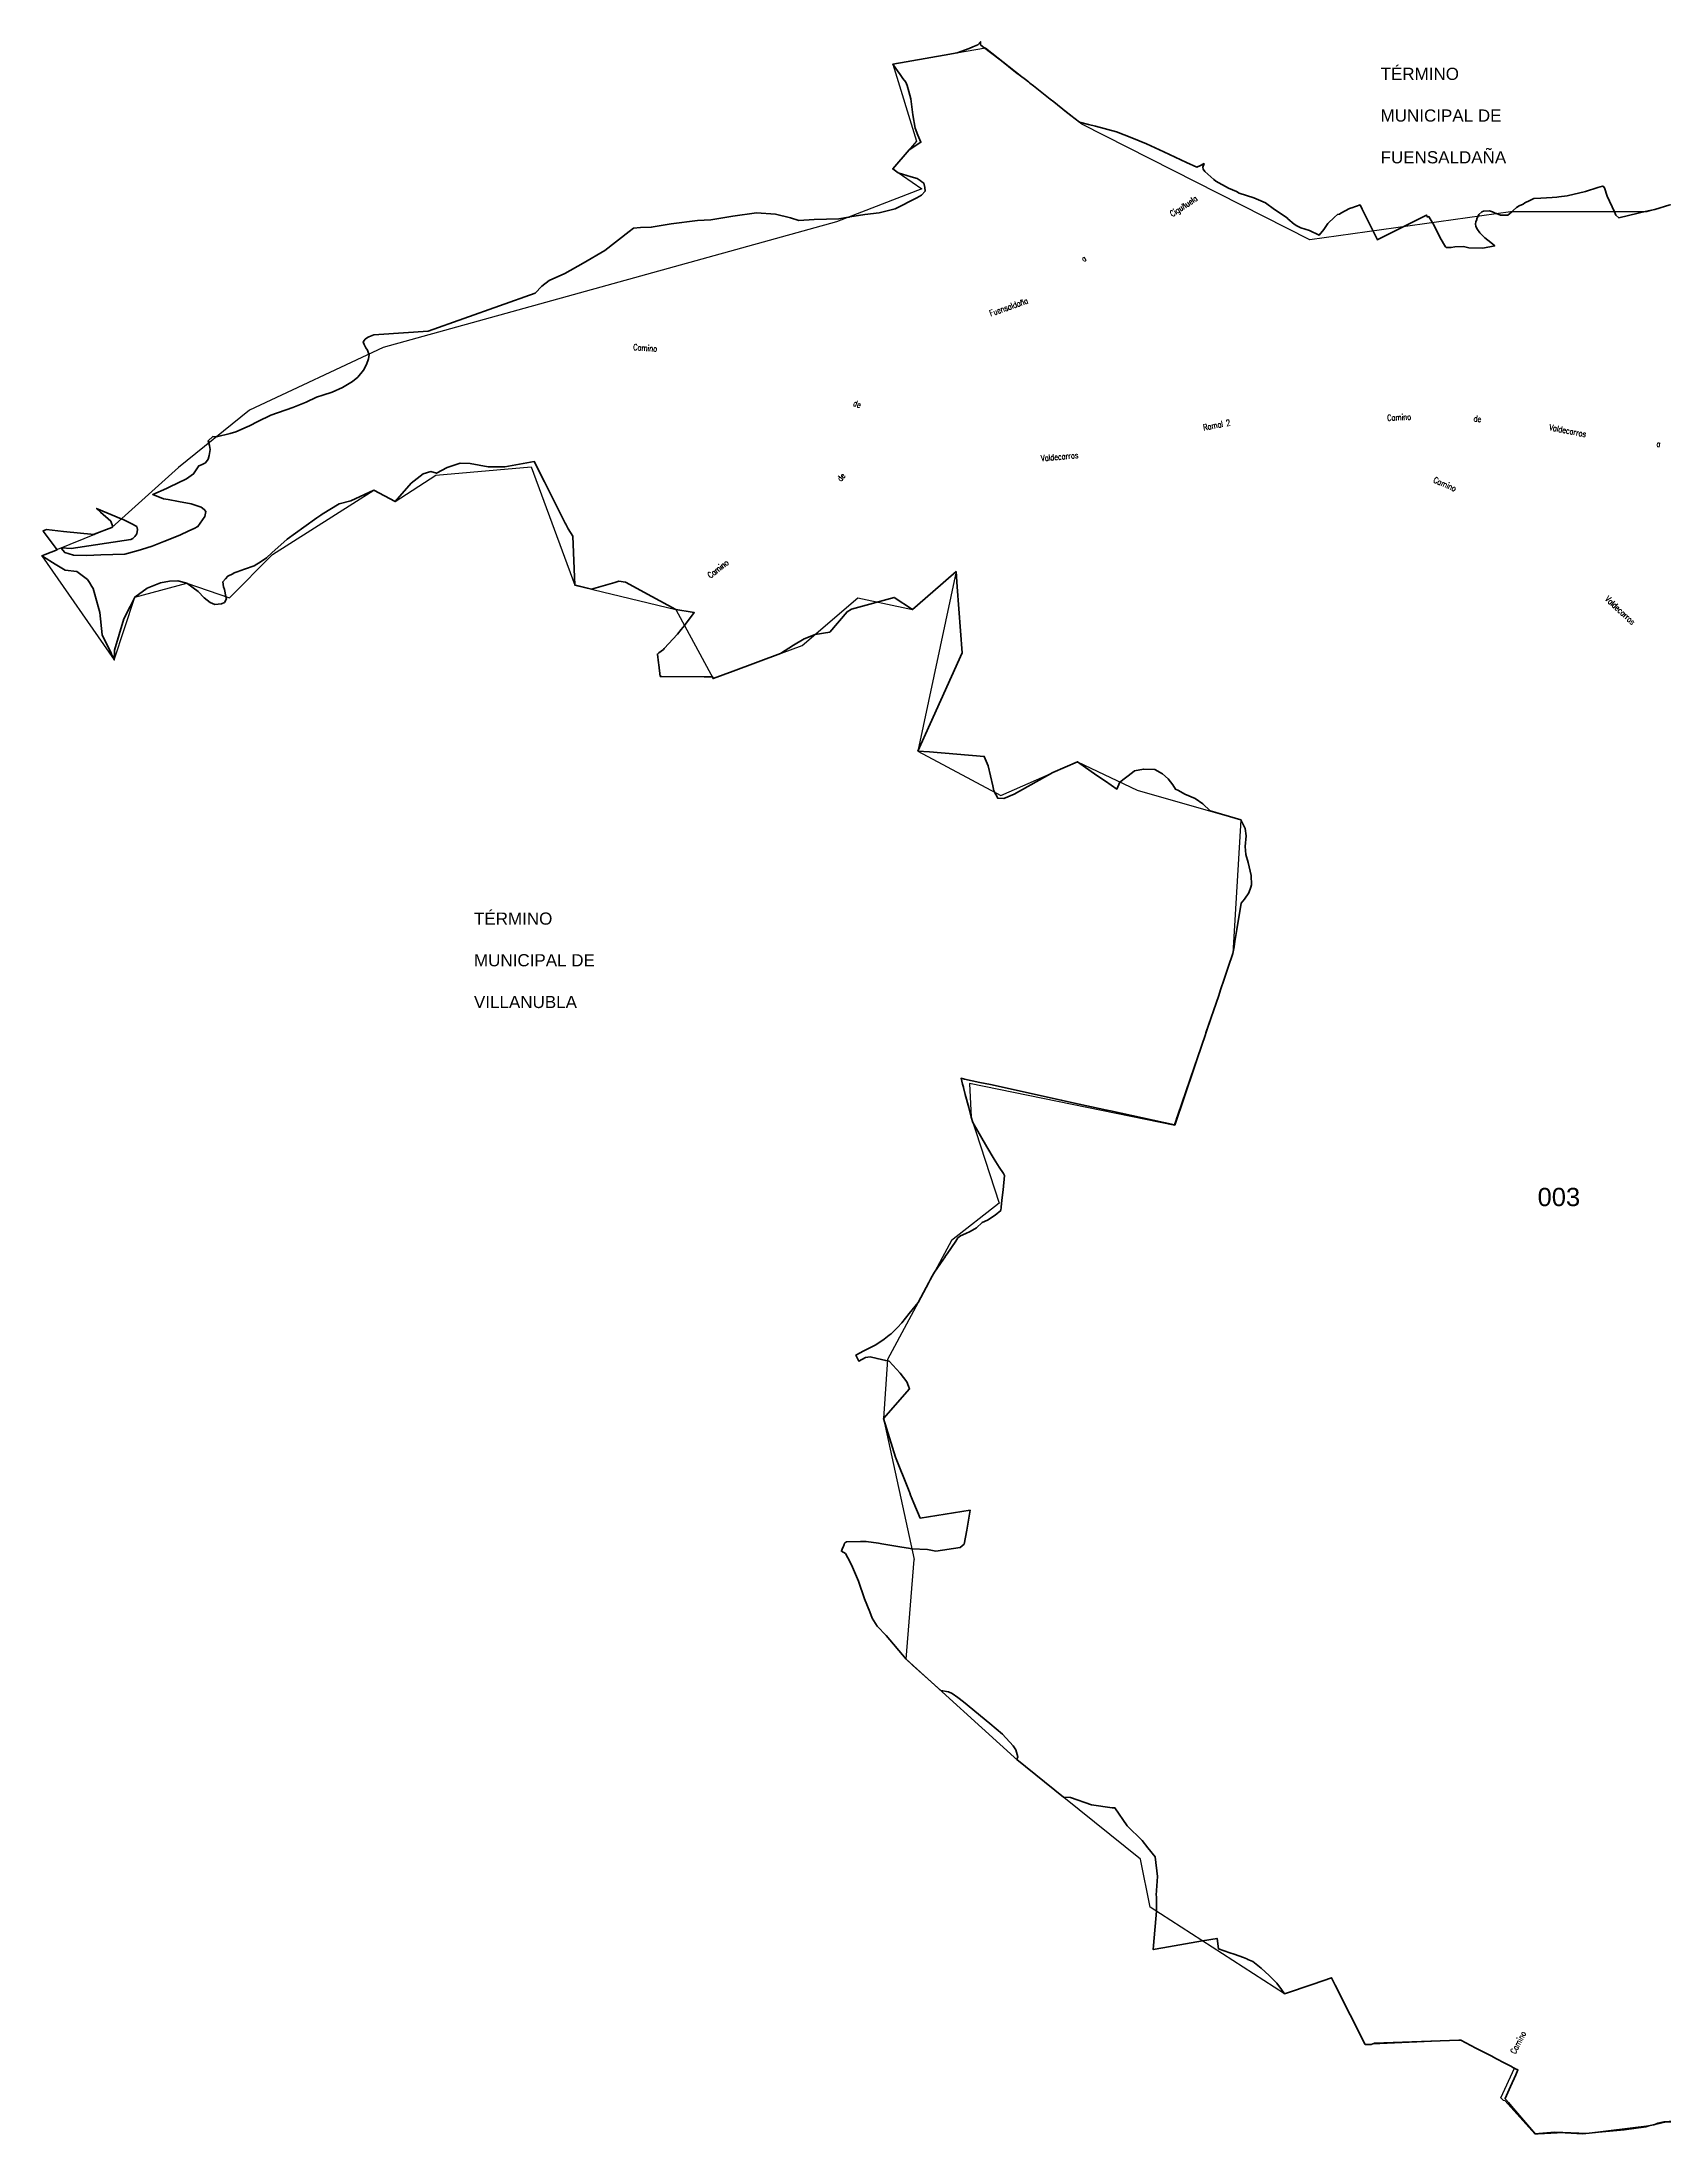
# Model space of a CAD drawing. Header units: metres. Extents: x 339638 to 364279, y 4598373 to 4630956.
# Drawn here: x 349259 to 351925, y 4614074 to 4617514 of the extents above; entities that cross this region are included whole.
import ezdxf
from ezdxf.enums import TextEntityAlignment as Align

# ---------------------------------------------------------------- set-up
doc = ezdxf.new("R2010")
doc.units = ezdxf.units.M
for name, color, linetype, lineweight in [('caminos', 1, 'Continuous', 0), ('poligonos_rusticos', 42, 'Continuous', 40), ('termino', 6, 'Continuous', 25), ('terminos_txt', 7, 'Continuous', 0)]:
    doc.layers.add(name, color=color, linetype=linetype, lineweight=lineweight)
doc.layers.add('poligonos_rustico_txt', color=7, linetype='Continuous')
doc.styles.add('Arial', font='arial.ttf')
doc.styles.add('caminos', font='simplex.shx', dxfattribs={"width": 0.75})
doc.styles.add('resto', font='arial.ttf')

msp = doc.modelspace()

# ---------------------------------------------------------------- linework, layer by layer
at = {"layer": 'poligonos_rusticos'}
msp.add_lwpolyline([(351938, 4614094.7), (351924.5, 4614094.4), (351914.4, 4614092.5), (351909.6, 4614090), (351908, 4614089.7), (351906.7, 4614089.4), (351899.4, 4614087.7), (351894.8, 4614086.6), (351859.3, 4614081.6), (351817.1, 4614077.8), (351791.3, 4614074.8), (351752.4, 4614076.8), (351749, 4614076.6), (351717.8, 4614074.6), (351713.5, 4614074.3), (351674.1, 4614120.3), (351668.8, 4614126.4), (351664.9, 4614131), (351663.8, 4614132.4), (351663.5, 4614132.7), (351672.3, 4614152.5), (351680.9, 4614171.9), (351684.5, 4614179.9), (351680.7, 4614181.8), (351679, 4614182.7), (351679, 4614182.8), (351677.4, 4614183.5), (351672.6, 4614186), (351662.1, 4614191.5), (351649.3, 4614198.2), (351640.4, 4614202.8), (351625.3, 4614210.6), (351617.4, 4614214.7), (351615.5, 4614215.7), (351590.7, 4614228.6), (351587.4, 4614228.8), (351449, 4614223.8), (351443.4, 4614221.5), (351433.7, 4614221.8), (351384.2, 4614319.4), (351378.2, 4614331.2), (351348.2, 4614321.1), (351300.7, 4614305), (351295.8, 4614312), (351288.5, 4614322.3), (351275.5, 4614334.9), (351262.8, 4614347.4), (351248.7, 4614358.3), (351240.7, 4614361.7), (351239.2, 4614362.4), (351233.6, 4614364.8), (351218, 4614370.2), (351211.3, 4614372.6), (351192.5, 4614379.1), (351190.1, 4614396), (351166.4, 4614391.9), (351101.2, 4614380.6), (351085.2, 4614377.8), (351085.8, 4614384.3), (351090.9, 4614440.7), (351090.4, 4614464.8), (351090.3, 4614467.4), (351090.9, 4614475.1), (351092.5, 4614497.9), (351088.4, 4614530), (351076.4, 4614545.2), (351066.9, 4614556.8), (351042.5, 4614581.1), (351022.3, 4614610.6), (351017.6, 4614610.6), (350983.7, 4614615.9), (350949.1, 4614627.8), (350937.7, 4614628.4), (350861.4, 4614690.2), (350862.8, 4614694.4), (350859.3, 4614706.2), (350855.2, 4614712.5), (350837.4, 4614731.8), (350816.7, 4614749.2), (350773.4, 4614784.8), (350764.1, 4614792.4), (350755, 4614799), (350748.8, 4614801.6), (350736.4, 4614803.5), (350689.9, 4614845.5), (350679.4, 4614855), (350646.3, 4614894.1), (350631.7, 4614909.6), (350623.3, 4614922.7), (350619.6, 4614933.1), (350611, 4614954.1), (350601.1, 4614983.4), (350589.3, 4615010.3), (350583.7, 4615021.6), (350579.4, 4615028.9), (350572.9, 4615032.7), (350574.9, 4615037.9), (350575.6, 4615039.4), (350577.2, 4615043.6), (350578, 4615045.8), (350581, 4615048.1), (350604, 4615048.8), (350612.3, 4615048.8), (350613.5, 4615048.7), (350633.9, 4615045.8), (350639.3, 4615044.9), (350672.3, 4615039.4), (350683.1, 4615037.7), (350688.4, 4615036.8), (350714.6, 4615035.3), (350728.2, 4615033), (350767.9, 4615038.9), (350774.4, 4615044.3), (350779.1, 4615067), (350784.2, 4615100.1), (350702.3, 4615086.9), (350692, 4615111.4), (350686.6, 4615124.8), (350685.2, 4615128.4), (350684.8, 4615129.5), (350683, 4615133.9), (350661.7, 4615187.2), (350642.1, 4615251), (350684.5, 4615299.8), (350683.1, 4615304.1), (350680.4, 4615310.9), (350669.2, 4615325.3), (350651.5, 4615344.9), (350648.3, 4615345.5), (350645.6, 4615346), (350631.4, 4615349.3), (350620, 4615352.2), (350612.5, 4615351.2), (350601.5, 4615345.2), (350596.6, 4615355.1), (350609.6, 4615362.1), (350629.3, 4615371.9), (350643.3, 4615381.5), (350648.5, 4615385.4), (350651.3, 4615387.6), (350654.6, 4615390.1), (350656.5, 4615391.5), (350665.1, 4615400.6), (350672.3, 4615408.2), (350684.4, 4615423.4), (350698.9, 4615441.6), (350716.4, 4615474.3), (350718.3, 4615477.7), (350718.8, 4615478.7), (350720.6, 4615482.1), (350725.6, 4615491.2), (350740.5, 4615512.6), (350742.1, 4615514.9), (350744.7, 4615518.7), (350746.7, 4615521.5), (350753.9, 4615531.8), (350760.8, 4615542.2), (350764.3, 4615547.8), (350768.8, 4615551), (350777.2, 4615555), (350784.3, 4615558.1), (350794.6, 4615564.4), (350804.4, 4615573), (350813, 4615577.1), (350825.4, 4615585), (350834.6, 4615592.9), (350835.3, 4615598.3), (350836.5, 4615609.6), (350838.7, 4615626.5), (350840.9, 4615650.2), (350839.2, 4615653.4), (350832.3, 4615663.8), (350824.1, 4615677), (350811.9, 4615697.2), (350788.9, 4615737.3), (350786.1, 4615746.1), (350782, 4615761.9), (350776.4, 4615783.4), (350773.4, 4615794.9), (350773.3, 4615795.3), (350771.9, 4615800.7), (350769.4, 4615810.2), (350775.4, 4615808.9), (350800.4, 4615803.4), (350817.8, 4615799.7), (350934.1, 4615774.2), (350950.9, 4615770.5), (351009.2, 4615757.8), (351015.1, 4615756.5), (351120.3, 4615733.5), (351122.4, 4615739.8), (351124.2, 4615744.9), (351125.7, 4615749.5), (351145.4, 4615807.2), (351146.5, 4615810.5), (351157.8, 4615843.8), (351171, 4615882.3), (351171.8, 4615884.8), (351192.8, 4615946.2), (351196, 4615955.8), (351201.9, 4615973.1), (351208.6, 4615992.8), (351216.3, 4616015.4), (351218.1, 4616026.3), (351218.9, 4616030.7), (351219.6, 4616035.3), (351222.8, 4616054.5), (351230, 4616098), (351235.5, 4616104.5), (351242.5, 4616115.2), (351245.5, 4616124.2), (351246.9, 4616128.2), (351246.3, 4616143.3), (351241.1, 4616164.7), (351237.5, 4616177.8), (351236.2, 4616191.4), (351238.2, 4616209), (351236.2, 4616220.6), (351229.2, 4616235.2), (351178.6, 4616249.6), (351166.5, 4616261.1), (351154, 4616270.2), (351137.4, 4616277.3), (351126.8, 4616283.5), (351121.8, 4616285.3), (351117.4, 4616292.8), (351109.6, 4616302.7), (351100.3, 4616310.9), (351087.9, 4616317.9), (351069.1, 4616318.6), (351054.3, 4616315.5), (351051.1, 4616313.1), (351030.4, 4616297.2), (351025.7, 4616285.5), (351016.4, 4616291.9), (351006.7, 4616298.6), (351001, 4616302.6), (350997.2, 4616305.2), (350992.8, 4616308.2), (350960.6, 4616330.5), (350920.1, 4616312.7), (350856.5, 4616277.1), (350839.6, 4616270), (350829.9, 4616270.6), (350823.3, 4616282.5), (350821.5, 4616290.7), (350814.1, 4616323.9), (350807.5, 4616339.3), (350717.8, 4616346.6), (350698.7, 4616348.1), (350718.8, 4616392.9), (350771.1, 4616509.8), (350763.2, 4616617.9), (350761.4, 4616643.2), (350723.3, 4616610), (350689.8, 4616580.8), (350659.6, 4616600.6), (350589.5, 4616581.6), (350582.2, 4616577.2), (350553.7, 4616543.5), (350529.8, 4616539.8), (350511.6, 4616532.7), (350494.2, 4616522.1), (350472.9, 4616508.3), (350395.1, 4616479.4), (350362, 4616467.2), (350361.7, 4616468.4), (350361.3, 4616470.2), (350361.3, 4616470.3), (350350.9, 4616470.3), (350347.2, 4616470.4), (350277.9, 4616470.8), (350275.1, 4616470.8), (350272.7, 4616489.9), (350272.3, 4616493.4), (350270.5, 4616507.5), (350273.1, 4616509.5), (350280.7, 4616515.3), (350281.9, 4616516.7), (350303.6, 4616540.3), (350309.4, 4616547.8), (350314.8, 4616554.8), (350331.1, 4616575.9), (350327.4, 4616576.5), (350300.8, 4616580.8), (350261.3, 4616602.3), (350218.1, 4616625.8), (350207.4, 4616627.5), (350200.8, 4616625.5), (350162.3, 4616614.3), (350138.1, 4616620.2), (350135.1, 4616620.9), (350131.3, 4616701.3), (350124.1, 4616713.2), (350120.3, 4616720.9), (350119.2, 4616723), (350086.6, 4616787.5), (350085.6, 4616789.5), (350084.9, 4616790.9), (350068.1, 4616824.1), (350019.6, 4616815.5), (349992.7, 4616815.5), (349962.6, 4616821), (349946.3, 4616821.4), (349925.1, 4616814.4), (349907.4, 4616804.8), (349898, 4616807.5), (349885.5, 4616803.9), (349865.9, 4616788.5), (349839.7, 4616758.2), (349804.7, 4616777.3), (349766.7, 4616759.6), (349747.4, 4616754.4), (349719.8, 4616737.6), (349717.2, 4616735.8), (349711.1, 4616731.5), (349689.3, 4616716.4), (349661.9, 4616696.6), (349637.2, 4616674.2), (349635.1, 4616672.3), (349629.6, 4616667.3), (349628.2, 4616666), (349619.2, 4616659.6), (349608, 4616652.8), (349591.8, 4616647.2), (349579.9, 4616642.7), (349575.3, 4616640.9), (349572.8, 4616639.7), (349564.4, 4616635.7), (349561, 4616631.5), (349556.6, 4616626.2), (349557.6, 4616618.1), (349559.1, 4616613.6), (349561.4, 4616602.1), (349562.2, 4616598.4), (349559, 4616592.1), (349554, 4616589.9), (349543.4, 4616589), (349535.7, 4616592.5), (349525.7, 4616600), (349515.9, 4616610.3), (349497.3, 4616624.3), (349482.3, 4616628.2), (349468.6, 4616627.4), (349453.9, 4616624.7), (349432.1, 4616616.1), (349411.9, 4616601.3), (349404.4, 4616585.6), (349393.5, 4616565.3), (349378.7, 4616514.1), (349378.1, 4616497.9), (349374.7, 4616504.9), (349372.7, 4616509.2), (349358.1, 4616539.1), (349354.6, 4616575.7), (349343.3, 4616615.4), (349341.4, 4616618.5), (349337.2, 4616625.2), (349334.1, 4616630.1), (349316.6, 4616643.5), (349297.2, 4616645.5), (349281.2, 4616655.4), (349261.5, 4616667.6), (349259.1, 4616669.1), (349264.7, 4616671.4), (349284.1, 4616679.2), (349262.9, 4616707.5), (349261.1, 4616709.9), (349266.7, 4616712.3), (349294.7, 4616709.3), (349345.1, 4616703.9), (349345.2, 4616704.5), (349374, 4616715.5), (349375.6, 4616717), (349372.2, 4616726), (349355.6, 4616741.1), (349349.1, 4616747), (349389.3, 4616730), (349392.5, 4616728.7), (349406, 4616722), (349414.9, 4616717.1), (349416.3, 4616712.5), (349415.1, 4616705.4), (349411.8, 4616700.7), (349408.7, 4616697.6), (349405.1, 4616696), (349307.2, 4616681), (349291.4, 4616682.2), (349290.8, 4616681.9), (349296.8, 4616674.4), (349311, 4616670.1), (349333, 4616669.7), (349355.8, 4616670.5), (349395.5, 4616671.9), (349395.5, 4616671.9), (349417.4, 4616677.7), (349422.8, 4616679.4), (349440.5, 4616684.8), (349459.6, 4616692.4), (349485.7, 4616702.9), (349500.8, 4616710), (349509.2, 4616713.9), (349515.4, 4616717.2), (349526.9, 4616733.9), (349528.4, 4616742), (349526, 4616745.5), (349520.8, 4616749), (349504.6, 4616754.5), (349483.7, 4616758.3), (349466.7, 4616761.5), (349458.8, 4616763), (349441.4, 4616769.7), (349464.1, 4616780), (349466.9, 4616781.2), (349469.3, 4616782.3), (349482.2, 4616788.3), (349497, 4616795.8), (349508.3, 4616803.8), (349517.1, 4616817.1), (349521.4, 4616818.6), (349527.7, 4616822.1), (349532.3, 4616827.9), (349534.1, 4616833.8), (349535.4, 4616843.8), (349534.6, 4616850.3), (349533.3, 4616854.5), (349532.2, 4616858), (349540.2, 4616865.3), (349545.8, 4616864.6), (349568.6, 4616870.4), (349577.8, 4616872.7), (349596.6, 4616880.9), (349600.3, 4616882.7), (349614, 4616889.8), (349635.5, 4616900.5), (349671.2, 4616912.8), (349693.2, 4616921.6), (349710.3, 4616929.8), (349713.6, 4616930.9), (349717.6, 4616932.2), (349720.8, 4616933.3), (349735.9, 4616938.3), (349752.9, 4616945.7), (349769.5, 4616955.6), (349778.4, 4616962.9), (349787.6, 4616974.2), (349792.3, 4616983.9), (349795.6, 4616993), (349796.7, 4617000.3), (349796.5, 4617000.8), (349794.3, 4617007.1), (349791.4, 4617011.3), (349788.5, 4617016.5), (349786.9, 4617020.6), (349788.9, 4617023.3), (349790.3, 4617025.2), (349794.1, 4617027.8), (349796.2, 4617029.3), (349804.8, 4617032.4), (349812.6, 4617032.9), (349893.8, 4617038.2), (350069.7, 4617101), (350080.8, 4617112.2), (350092.9, 4617121.6), (350118.5, 4617133.4), (350148.4, 4617150.1), (350184.3, 4617170.8), (350224.1, 4617202.2), (350231.1, 4617207.7), (350242.9, 4617209), (350260.4, 4617209.2), (350293.3, 4617215), (350336.2, 4617220.2), (350358.2, 4617221.7), (350394.2, 4617227.5), (350433.4, 4617232.7), (350464.5, 4617230.9), (350489.4, 4617225), (350502.9, 4617220.4), (350528.2, 4617222.2), (350568.5, 4617223.2), (350584.6, 4617225.8), (350585.9, 4617226), (350586.7, 4617226.2), (350611.4, 4617230.1), (350634.8, 4617233.2), (350661.1, 4617239.8), (350696.9, 4617257.9), (350704.6, 4617261.8), (350710.3, 4617268.7), (350709.9, 4617274.8), (350708.3, 4617281.9), (350705.3, 4617284), (350702.4, 4617286.1), (350697.6, 4617289.2), (350687.5, 4617292.4), (350666.3, 4617299), (350657.2, 4617305.2), (350684.1, 4617336.6), (350703.5, 4617349), (350698.5, 4617360.6), (350694, 4617372.1), (350690.5, 4617394.2), (350686.7, 4617420.3), (350683.8, 4617432.3), (350681.1, 4617442.5), (350679, 4617447.9), (350673.6, 4617453.9), (350669.5, 4617460.6), (350665, 4617466.6), (350657.3, 4617477.2), (350741.7, 4617492), (350763.3, 4617495.8), (350782.8, 4617503.3), (350788.9, 4617505.7), (350797.2, 4617508.9), (350801.7, 4617514.1), (350801.6, 4617509.2), (350801.6, 4617509.2), (350804.9, 4617506.6), (350808.6, 4617503.8), (350815.6, 4617498.3), (350835.7, 4617482.7), (350859.1, 4617464.4), (350875.3, 4617451.9), (350880.1, 4617448.1), (350880.9, 4617447.6), (350882.5, 4617446.3), (350888.3, 4617441.8), (350915.9, 4617420), (350921.7, 4617415.4), (350943, 4617398.7), (350964.2, 4617381.9), (350978.8, 4617378.4), (350978.8, 4617378.4), (350990.3, 4617375.6), (351024.9, 4617366), (351050.3, 4617356), (351074.4, 4617346.5), (351102.6, 4617333.4), (351139.7, 4617315.8), (351156.7, 4617308.2), (351157.9, 4617308.6), (351161.8, 4617310.1), (351168.7, 4617313.9), (351167, 4617308), (351167.5, 4617304.8), (351170, 4617301), (351184.6, 4617288), (351188.1, 4617285), (351209, 4617273.5), (351222.1, 4617267.9), (351226.5, 4617265.3), (351250.4, 4617257.8), (351269.7, 4617249.6), (351284.4, 4617238.7), (351305.3, 4617224.9), (351306.7, 4617223.3), (351316.9, 4617214.3), (351321.4, 4617211.6), (351328, 4617208.5), (351342.2, 4617203.8), (351357.8, 4617196.1), (351365.5, 4617205.3), (351372.4, 4617215.5), (351383.2, 4617225.7), (351388, 4617230.2), (351391.2, 4617230.9), (351393.3, 4617232.6), (351407.9, 4617240.3), (351413, 4617241.9), (351415.9, 4617242.7), (351419.4, 4617244.1), (351425.2, 4617245.9), (351428.6, 4617239.1), (351428.6, 4617239.1), (351446.4, 4617203.1), (351453.5, 4617188.8), (351455.5, 4617189.8), (351495.8, 4617210), (351534.3, 4617229.2), (351536.2, 4617226), (351538, 4617226.9), (351544.1, 4617216.7), (351545.7, 4617214.1), (351556.8, 4617191.9), (351565.6, 4617177.3), (351567.3, 4617176.1), (351574.9, 4617176.1), (351581, 4617177.3), (351595.3, 4617177.6), (351603.8, 4617175.6), (351627.1, 4617175.1), (351646.3, 4617178.5), (351640.1, 4617184.4), (351630, 4617192.1), (351621.9, 4617200.1), (351617.9, 4617205.3), (351615.6, 4617210.4), (351615, 4617214.7), (351615.3, 4617218.1), (351616.8, 4617222), (351617, 4617222.2), (351617.2, 4617223.4), (351619.1, 4617227.3), (351620.4, 4617230), (351625.3, 4617234.4), (351628.2, 4617235.9), (351637.6, 4617236.1), (351642.5, 4617234.4), (351647.3, 4617232.3), (351649.3, 4617231.6), (351656, 4617229.1), (351668, 4617229.1), (351674.6, 4617234.8), (351676.7, 4617236.6), (351682.3, 4617241.7), (351686.4, 4617244.3), (351692.9, 4617247.3), (351695.8, 4617249.4), (351703.9, 4617253.5), (351710.8, 4617256.3), (351722.3, 4617257.2), (351741, 4617258.3), (351748.3, 4617258.6), (351751.8, 4617259.1), (351765.4, 4617261), (351795.4, 4617267.9), (351815.9, 4617274.7), (351823.3, 4617276.8), (351823.6, 4617276.3), (351824.7, 4617276.6), (351827, 4617274), (351830.9, 4617260.6), (351843, 4617234.6), (351845.5, 4617229.3), (351850.3, 4617224.9), (351882.2, 4617232.6), (351891.1, 4617234.5), (351901.2, 4617236.7), (351901.3, 4617236.7), (351909.7, 4617238.5), (351934, 4617246.3)], dxfattribs=at)
at = {"layer": 'termino'}
for points in [[(350809.4, 4617503.9), (350657.3, 4617477.2), (350696.5, 4617351), (350657.2, 4617305.2), (350705.3, 4617272.3), (350564.8, 4617217.9), (349820, 4617011.8), (349600.5, 4616908.7), (349483.5, 4616814.4), (349374, 4616715.5), (349259.1, 4616669.1), (349378.1, 4616497.9), (349411.9, 4616601.3), (349497.3, 4616624.3), (349567.2, 4616600.2), (349637.8, 4616671), (349804.7, 4616777.3), (349839.7, 4616758.2), (349906.3, 4616801.6), (350062.9, 4616815.3), (350135.1, 4616620.9), (350300.8, 4616580.8), (350362, 4616467.2), (350508.5, 4616521.5), (350599.6, 4616599.9), (350689.8, 4616580.8), (350761.4, 4616643.2), (350698.7, 4616348.1), (350835.1, 4616275.2), (350960.6, 4616330.5), (351058.6, 4616283.8), (351229.2, 4616235.2), (351216.3, 4616015.4), (351120.8, 4615732.7), (350783.2, 4615801.8), (350786.1, 4615746.1), (350832.1, 4615604.7), (350753.7, 4615543.5), (350648.5, 4615348), (350642.1, 4615251), (350692.3, 4615018.8)], [(354728.5, 4617066.5), (354559.8, 4616985), (354318.4, 4616949.9), (354181.3, 4616884.7), (353970.4, 4616910.6), (353677.5, 4616872.1), (353097.4, 4616986.6), (352744.7, 4617025.8), (352492, 4617223.2), (352300.1, 4617297.8), (352226.6, 4617319.6), (352142.2, 4617306.5), (351896.2, 4617234.5), (351672.1, 4617234.8), (351342.5, 4617188.7), (350968.1, 4617378.8), (350809.4, 4617503.9), (350809.4, 4617503.9)], [(351935.4, 4614095.7), (351904.3, 4614088.4), (351797.9, 4614075.1), (351745.3, 4614077.3), (351712.4, 4614074.7), (351663.6, 4614129.2), (351660.6, 4614129.4), (351656.4, 4614133.8), (351679, 4614182.8), (351590.7, 4614228.6), (351433.7, 4614221.8), (351378.2, 4614331.2), (351300.7, 4614305), (351080.1, 4614447.7), (351064.2, 4614526.5), (350863, 4614688.6), (350679.4, 4614855), (350692.3, 4615018.8)]]:
    msp.add_lwpolyline(points, dxfattribs=at)

# ---------------------------------------------------------------- texts
at = {"layer": 'caminos', "style": 'caminos', "width": 0.75}
for s, rotation, p in [('Ciguñuela', 33.5905, (351118.4, 4617223.4)), ('a', 31.2912, (350972.5, 4617149.3)), ('Fuensaldaña', 19.4659, (350819.4, 4617059.8)), ('Camino', -4.1135, (350230.3, 4617004.4)), ('de', -19.7748, (350590.4, 4616913.3)), ('Ramal 2', 11.0474, (351168.9, 4616872)), ('Camino', 2.9475, (351470, 4616887.9)), ('de', -6.406, (351611, 4616887.2)), ('Valdecarros', -11.1946, (351734.8, 4616873)), ('a', -5.907, (351911.5, 4616845.5)), ('Valdecarros', 5.0276, (350901.6, 4616821.5)), ('de', 51.5042, (350574.7, 4616788.7)), ('Camino', -23.753, (351543.3, 4616787.6)), ('Camino', 38.1288, (350359.6, 4616629.2)), ('Valdecarros', -43.3194, (351824.9, 4616594.8)), ('Camino', 62.5054, (351682.8, 4614203.9))]:
    msp.add_text(s, height=10, rotation=rotation, dxfattribs=at).set_placement(p, align=Align.BOTTOM_LEFT)
at = {"layer": 'poligonos_rustico_txt', "style": 'Arial'}
msp.add_text('003', height=30, dxfattribs=at).set_placement((351751.8, 4615591), align=Align.BOTTOM_CENTER)
at = {"layer": 'terminos_txt', "style": 'resto'}
for s, p in [('TÉRMINO', (351458.8, 4617451.5)), ('MUNICIPAL DE', (351458.8, 4617382.9)), ('FUENSALDAÑA', (351458.8, 4617314.3)), ('TÉRMINO', (349969.1, 4616062.7)), ('MUNICIPAL DE', (349969.1, 4615994.2)), ('VILLANUBLA', (349969.1, 4615925.6))]:
    msp.add_text(s, height=20, dxfattribs=at).set_placement(p)

doc.saveas('drawing.dxf')
